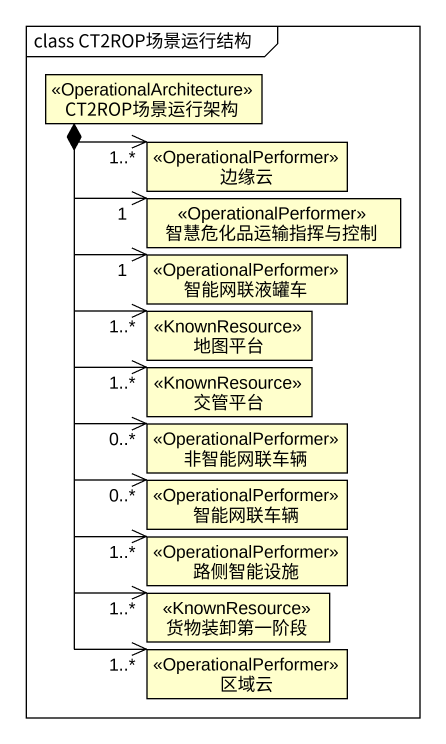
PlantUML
@startuml
mainframe class CT2ROP场景运行结构
hide circle
hide empty members
class CT2ROP场景运行架构 <<OperationalArchitecture>>
class 边缘云 <<OperationalPerformer>>
class 智慧危化品运输指挥与控制 <<OperationalPerformer>>
class 智能网联液罐车 <<OperationalPerformer>>
class 地图平台 <<KnownResource>>
class 交管平台 <<KnownResource>>
class 非智能网联车辆 <<OperationalPerformer>>
class 智能网联车辆 <<OperationalPerformer>>
class 路侧智能设施 <<OperationalPerformer>>
class 货物装卸第一阶段 <<KnownResource>>
class 区域云 <<OperationalPerformer>>
CT2ROP场景运行架构 *--> "1..*" 边缘云
CT2ROP场景运行架构 *--> "1" 智慧危化品运输指挥与控制
CT2ROP场景运行架构 *--> "1" 智能网联液罐车
CT2ROP场景运行架构 *--> "1..*" 地图平台
CT2ROP场景运行架构 *--> "1..*" 交管平台
CT2ROP场景运行架构 *--> "0..*" 非智能网联车辆
CT2ROP场景运行架构 *--> "0..*" 智能网联车辆
CT2ROP场景运行架构 *--> "1..*" 路侧智能设施
CT2ROP场景运行架构 *--> "1..*" 货物装卸第一阶段
CT2ROP场景运行架构 *--> "1..*" 区域云
@enduml
